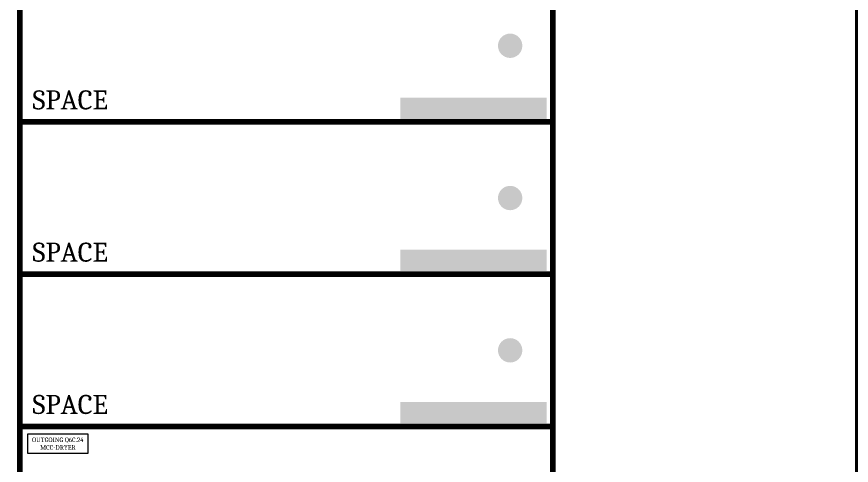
# Model space of a CAD drawing. Header units: millimetres. Extents: x -116965 to 323937, y 291661 to 566926.
# Drawn here: x -47836 to -46740, y 317988 to 318577 of the extents above; entities that cross this region are included whole.
import ezdxf
from ezdxf.enums import TextEntityAlignment as Align

# ---------------------------------------------------------------- set-up
doc = ezdxf.new("R2010")
doc.units = ezdxf.units.MM
doc.layers.get('0').update_dxf_attribs({"lineweight": 18})
doc.layers.add('C00-00-00', color=7, linetype='Continuous')
doc.styles.add('hw_Block.', font='Cambria.ttf')
doc.styles.add('hwTech', font='Cambria.ttf')

# ---------------------------------------------------------------- blocks, each defined once
blk = doc.blocks.new('Load Outgoingx')
at = {"color": 0, "lineweight": 5, "ltscale": 0.7}
blk.add_lwpolyline([(10, -10), (10, -35), (90, -35), (90, -10)], close=True, dxfattribs=at)
at = {"color": 0, "lineweight": 5, "style": 'hw_Block.'}
for tag, p in [('LINE1', (50, -17.5)), ('LINE2', (50, -27.5))]:
    blk.add_attdef(tag, text='', height=6, dxfattribs=at).set_placement(p, align=Align.MIDDLE_CENTER)

msp = doc.modelspace()

# ---------------------------------------------------------------- hatches: boundary and pattern name
at = {"layer": 'C00-00-00'}
h = msp.add_hatch(color=256, dxfattribs=at)
edge = h.paths.add_edge_path()
edge.add_arc((-47188.015302, 318538.470917), 15.997765, 0, 360)
h = msp.add_hatch(color=256, dxfattribs=at)
h.dxf.hatch_style = 2
h.paths.add_polyline_path([(-47331.995202, 318470.480408), (-47140.022002, 318470.480408), (-47140.022002, 318442.484317), (-47331.995202, 318442.484317)])
h = msp.add_hatch(color=256, dxfattribs=at)
edge = h.paths.add_edge_path()
edge.add_arc((-47188.015302, 318338.498833), 15.997765, 0, 360)
h = msp.add_hatch(color=256, dxfattribs=at)
h.dxf.hatch_style = 2
h.paths.add_polyline_path([(-47331.995202, 318270.508327), (-47140.022002, 318270.508327), (-47140.022002, 318242.512233), (-47331.995202, 318242.512233)])
h = msp.add_hatch(color=256, dxfattribs=at)
edge = h.paths.add_edge_path()
edge.add_arc((-47188.015302, 318138.526752), 15.997765, 0, 360)
h = msp.add_hatch(color=256, dxfattribs=at)
h.dxf.hatch_style = 2
h.paths.add_polyline_path([(-47331.995202, 318070.536242), (-47140.022002, 318070.536242), (-47140.022002, 318042.540152), (-47331.995202, 318042.540152)])

# ---------------------------------------------------------------- linework, layer by layer
at = {"layer": 'C00-00-00', "lineweight": 211}
msp.add_lwpolyline([(-47831.925407, 318738.443002), (-47132.023117, 318738.443002), (-47132.023117, 316538.750083), (-47831.925407, 316538.750083)], close=True, dxfattribs=at)
at = {"layer": 'C00-00-00', "lineweight": 100}
for points in [[(-48031.897492, 318638.456958), (-47831.925407, 318638.456958), (-47831.925407, 316638.736127), (-48031.897492, 316638.736127)], [(-47831.925407, 318638.456958), (-47132.023117, 318638.456958), (-47132.023117, 318438.484877), (-47831.925407, 318438.484877)], [(-47132.023117, 318638.456958), (-46732.078952, 318638.456958), (-46732.078952, 316638.736127), (-47132.023117, 316638.736127)], [(-47831.925407, 318438.484877), (-47132.023117, 318438.484877), (-47132.023117, 318238.512792), (-47831.925407, 318238.512792)], [(-47831.925407, 318238.512792), (-47132.023117, 318238.512792), (-47132.023117, 318038.540708), (-47831.925407, 318038.540708)], [(-47831.925407, 318038.540708), (-47132.023117, 318038.540708), (-47132.023117, 317838.568627), (-47831.925407, 317838.568627)]]:
    msp.add_lwpolyline(points, close=True, dxfattribs=at)

# ---------------------------------------------------------------- block references
at = {"lineweight": -3}
msp.add_blockref('Load Outgoingx', (-47831.925407, 318038.540711), dxfattribs=at).add_auto_attribs({'LINE2': 'MCC-DRYER', 'LINE1': 'OUTGOING Q6C.24'})

# ---------------------------------------------------------------- texts
at = {"color": 2, "lineweight": -3, "ltscale": 5, "style": 'hwTech'}
for p in [(-47765.664393, 318467.369409), (-47765.664393, 318267.397324), (-47765.664393, 318067.42524)]:
    msp.add_text('SPACE', height=25, dxfattribs=at).set_placement(p, align=Align.MIDDLE_CENTER)

doc.saveas('drawing.dxf')
